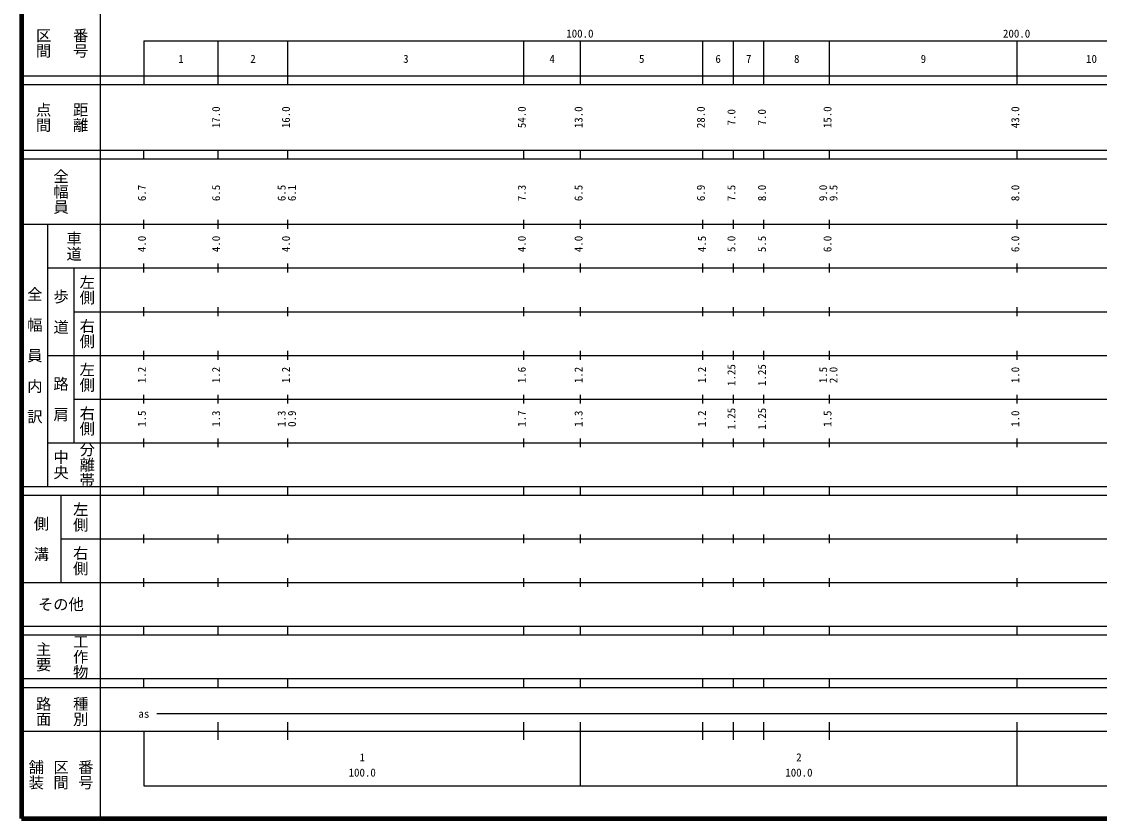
# Model space of a CAD drawing. Units: millimetres on the paper, enlarged 1000 times. Extents: x 40000 to 680000, y 20000 to 380000.
# Drawn here: x 40000 to 286813, y 20000 to 202409 of the extents above; entities that cross this region are included whole.
import ezdxf
from ezdxf.enums import TextEntityAlignment as Align

# ---------------------------------------------------------------- set-up
doc = ezdxf.new("R2010")
doc.units = ezdxf.units.MM
doc.header["$LTSCALE"] = 1000
doc.layers.add('M-TTL', color=2, linetype='Continuous', lineweight=140)
doc.layers.add('M-TTL-BAND', color=7, linetype='Continuous', lineweight=25)
doc.styles.add('@ＭＳ ゴシック', font='')
doc.styles.add('ＭＳ ゴシック', font='')
doc.styles.get('@ＭＳ ゴシック').set_extended_font_data('@MS Gothic')
doc.styles.get('ＭＳ ゴシック').set_extended_font_data('MS Gothic')

msp = doc.modelspace()

# ---------------------------------------------------------------- linework, layer by layer
at = {"layer": 'M-TTL'}
for p, q in [((40000, 380000), (40000, 20000)), ((40000, 20000), (680000, 20000))]:
    msp.add_line(p, q, dxfattribs=at)
at = {"layer": 'M-TTL-BAND'}
for p, q in [((58000, 370000), (58000, 20000)), ((68000, 198000), (68000, 188000)), ((68000, 198000), (579000, 198000)), ((85000, 188000), (85000, 198000)), ((101000, 188000), (101000, 198000)), ((155000, 188000), (155000, 198000)), ((168000, 188000), (168000, 198000)), ((196000, 188000), (196000, 198000)), ((203000, 188000), (203000, 198000)), ((210000, 188000), (210000, 198000)), ((225000, 188000), (225000, 198000)), ((268000, 188000), (268000, 198000)), ((40000, 190000), (579000, 190000)), ((40000, 188000), (579000, 188000)), ((40000, 173000), (579000, 173000)), ((68000, 171000), (68000, 173000)), ((85000, 171000), (85000, 173000)), ((101000, 171000), (101000, 173000)), ((155000, 171000), (155000, 173000)), ((168000, 171000), (168000, 173000)), ((196000, 171000), (196000, 173000)), ((203000, 171000), (203000, 173000)), ((210000, 171000), (210000, 173000)), ((225000, 171000), (225000, 173000)), ((268000, 171000), (268000, 173000)), ((40000, 171000), (579000, 171000)), ((40000, 156000), (579000, 156000)), ((46000, 96000), (46000, 156000)), ((68000, 155000), (68000, 157000)), ((85000, 155000), (85000, 157000)), ((101000, 155000), (101000, 157000)), ((155000, 155000), (155000, 157000)), ((168000, 155000), (168000, 157000)), ((196000, 155000), (196000, 157000)), ((203000, 155000), (203000, 157000)), ((210000, 155000), (210000, 157000)), ((225000, 155000), (225000, 157000)), ((268000, 155000), (268000, 157000)), ((46000, 146000), (579000, 146000)), ((52000, 146000), (52000, 106000)), ((68000, 145000), (68000, 147000)), ((85000, 145000), (85000, 147000)), ((101000, 145000), (101000, 147000)), ((155000, 145000), (155000, 147000)), ((168000, 145000), (168000, 147000)), ((196000, 145000), (196000, 147000)), ((203000, 145000), (203000, 147000)), ((210000, 145000), (210000, 147000)), ((225000, 145000), (225000, 147000)), ((268000, 145000), (268000, 147000)), ((52000, 136000), (579000, 136000)), ((68000, 135000), (68000, 137000)), ((85000, 135000), (85000, 137000)), ((101000, 135000), (101000, 137000)), ((155000, 135000), (155000, 137000)), ((168000, 135000), (168000, 137000)), ((196000, 135000), (196000, 137000)), ((203000, 135000), (203000, 137000)), ((210000, 135000), (210000, 137000)), ((225000, 135000), (225000, 137000)), ((268000, 135000), (268000, 137000)), ((46000, 126000), (579000, 126000)), ((68000, 125000), (68000, 127000)), ((85000, 125000), (85000, 127000)), ((101000, 125000), (101000, 127000)), ((155000, 125000), (155000, 127000)), ((168000, 125000), (168000, 127000)), ((196000, 125000), (196000, 127000)), ((203000, 125000), (203000, 127000)), ((210000, 125000), (210000, 127000)), ((225000, 125000), (225000, 127000)), ((268000, 125000), (268000, 127000)), ((68000, 115000), (68000, 117000)), ((85000, 115000), (85000, 117000)), ((101000, 115000), (101000, 117000)), ((155000, 115000), (155000, 117000)), ((168000, 115000), (168000, 117000)), ((196000, 115000), (196000, 117000)), ((203000, 115000), (203000, 117000)), ((210000, 115000), (210000, 117000)), ((225000, 115000), (225000, 117000)), ((268000, 115000), (268000, 117000)), ((52000, 116000), (579000, 116000)), ((68000, 105000), (68000, 107000)), ((85000, 105000), (85000, 107000)), ((101000, 105000), (101000, 107000)), ((155000, 105000), (155000, 107000)), ((168000, 105000), (168000, 107000)), ((196000, 105000), (196000, 107000)), ((203000, 105000), (203000, 107000)), ((210000, 105000), (210000, 107000)), ((225000, 105000), (225000, 107000)), ((268000, 105000), (268000, 107000)), ((46000, 106000), (579000, 106000)), ((40000, 96000), (579000, 96000)), ((40000, 94000), (579000, 94000)), ((49000, 94000), (49000, 74000)), ((68000, 94000), (68000, 96000)), ((85000, 94000), (85000, 96000)), ((101000, 94000), (101000, 96000)), ((155000, 94000), (155000, 96000)), ((168000, 94000), (168000, 96000)), ((196000, 94000), (196000, 96000)), ((203000, 94000), (203000, 96000)), ((210000, 94000), (210000, 96000)), ((225000, 94000), (225000, 96000)), ((268000, 94000), (268000, 96000)), ((49000, 84000), (579000, 84000)), ((68000, 83000), (68000, 85000)), ((85000, 83000), (85000, 85000)), ((101000, 83000), (101000, 85000)), ((155000, 83000), (155000, 85000)), ((168000, 83000), (168000, 85000)), ((196000, 83000), (196000, 85000)), ((203000, 83000), (203000, 85000)), ((210000, 83000), (210000, 85000)), ((225000, 83000), (225000, 85000)), ((268000, 83000), (268000, 85000)), ((68000, 73000), (68000, 75000)), ((85000, 73000), (85000, 75000)), ((101000, 73000), (101000, 75000)), ((155000, 73000), (155000, 75000)), ((168000, 73000), (168000, 75000)), ((196000, 73000), (196000, 75000)), ((203000, 73000), (203000, 75000)), ((210000, 73000), (210000, 75000)), ((225000, 73000), (225000, 75000)), ((268000, 73000), (268000, 75000)), ((40000, 74000), (579000, 74000)), ((40000, 64000), (579000, 64000)), ((40000, 62000), (579000, 62000)), ((68000, 62000), (68000, 64000)), ((85000, 62000), (85000, 64000)), ((101000, 62000), (101000, 64000)), ((155000, 62000), (155000, 64000)), ((168000, 62000), (168000, 64000)), ((196000, 62000), (196000, 64000)), ((203000, 62000), (203000, 64000)), ((210000, 62000), (210000, 64000)), ((225000, 62000), (225000, 64000)), ((268000, 62000), (268000, 64000)), ((40000, 52000), (579000, 52000)), ((68000, 50000), (68000, 52000)), ((85000, 50000), (85000, 52000)), ((101000, 50000), (101000, 52000)), ((155000, 50000), (155000, 52000)), ((168000, 50000), (168000, 52000)), ((196000, 50000), (196000, 52000)), ((203000, 50000), (203000, 52000)), ((210000, 50000), (210000, 52000)), ((225000, 50000), (225000, 52000)), ((268000, 50000), (268000, 52000)), ((40000, 50000), (579000, 50000)), ((71000, 44000), (338237, 44000)), ((85000, 38000), (85000, 42000)), ((101000, 38000), (101000, 42000)), ((155000, 38000), (155000, 42000)), ((168000, 27500), (168000, 42000)), ((196000, 38000), (196000, 42000)), ((203000, 38000), (203000, 42000)), ((210000, 38000), (210000, 42000)), ((225000, 38000), (225000, 42000)), ((268000, 27500), (268000, 42000)), ((40000, 40000), (579000, 40000)), ((68000, 40000), (68000, 27500)), ((68000, 27500), (579000, 27500))]:
    msp.add_line(p, q, dxfattribs=at)

# ---------------------------------------------------------------- texts
at = {"layer": 'M-TTL-BAND', "style": '@ＭＳ ゴシック'}
for s, p in [('区間', (45000, 197500)), ('番号', (53500, 197500)), ('点間', (45000, 180500)), ('距離', (53500, 180500)), ('全幅員', (49000, 163500)), ('車道', (52000, 151000)), ('左側', (55000, 141000)), ('全\u3000幅\u3000員\u3000内\u3000訳', (43000, 126000)), ('歩\u3000道', (49000, 136000)), ('右側', (55000, 131000)), ('左側', (55000, 121000)), ('路\u3000肩', (49000, 116000)), ('右側', (55000, 111000)), ('中央', (49000, 101000)), ('分離帯', (55000, 101000)), ('左側', (53500, 89000)), ('側\u3000溝', (44500, 84000)), ('右側', (53500, 79000)), ('工作物', (53500, 57000)), ('主要', (45000, 57000)), ('路面', (45000, 44500)), ('種別', (53500, 44500)), ('舗装', (43333, 30000)), ('区間', (49000, 30000)), ('番号', (54667, 30000))]:
    msp.add_text(s, height=2566, rotation=270, dxfattribs=at).set_placement(p, align=Align.MIDDLE_CENTER)
at = {"layer": 'M-TTL-BAND', "style": 'ＭＳ ゴシック'}
for s, p in [('100.0', (167844, 198195)), ('200.0', (267844, 198195)), ('1', (76500, 192405)), ('2', (93000, 192405)), ('3', (128000, 192405)), ('4', (161500, 192405)), ('5', (182000, 192405)), ('6', (199500, 192405)), ('7', (206500, 192405)), ('8', (217500, 192405)), ('9', (246500, 192405)), ('10', (285000, 192405)), ('as', (68000, 42500)), ('1', (118000, 32523)), ('2', (218000, 32523)), ('100.0', (118000, 29033)), ('100.0', (218000, 29033))]:
    msp.add_text(s, height=1833, dxfattribs=at).set_placement(p, align=Align.BOTTOM_CENTER)
for s, p in [('17.0', (86000, 180500)), ('16.0', (102000, 180500)), ('54.0', (156000, 180500)), ('13.0', (169000, 180500)), ('28.0', (197000, 180500)), ('15.0', (226000, 180500)), ('43.0', (269000, 180500)), ('7.0', (204000, 180500)), ('7.0', (211000, 180500)), ('6.7', (69000, 163174)), ('6.5', (86000, 163174)), ('6.5', (101000, 163174)), ('6.1', (103370, 163174)), ('7.3', (156000, 163174)), ('6.5', (169000, 163174)), ('6.9', (197000, 163174)), ('7.5', (204000, 163174)), ('8.0', (211000, 163174)), ('9.0', (225000, 163174)), ('9.5', (227370, 163174)), ('8.0', (269000, 163174)), ('4.0', (69000, 151500)), ('4.0', (86000, 151500)), ('4.0', (102000, 151500)), ('4.0', (156000, 151500)), ('4.0', (169000, 151500)), ('4.5', (197250, 151500)), ('5.0', (204000, 151500)), ('5.5', (211000, 151500)), ('6.0', (226000, 151500)), ('6.0', (269000, 151500)), ('1.25', (204000, 121500)), ('1.25', (211000, 121500)), ('1.2', (69000, 121500)), ('1.2', (86000, 121500)), ('1.2', (102000, 121500)), ('1.6', (156000, 121500)), ('1.2', (169000, 121500)), ('1.2', (197250, 121500)), ('1.5', (225000, 121500)), ('2.0', (227370, 121500)), ('1.0', (269000, 121500)), ('1.25', (204000, 111500)), ('1.25', (211000, 111500)), ('1.5', (69000, 111500)), ('1.3', (86000, 111500)), ('1.3', (101000, 111500)), ('0.9', (103370, 111500)), ('1.7', (156000, 111500)), ('1.3', (169000, 111500)), ('1.2', (197250, 111500)), ('1.5', (226000, 111500)), ('1.0', (269000, 111500))]:
    msp.add_text(s, height=1833, rotation=90, dxfattribs=at).set_placement(p, align=Align.BOTTOM_CENTER)
msp.add_text('その他', height=2566, dxfattribs=at).set_placement((49000, 69000), align=Align.MIDDLE_CENTER)

doc.saveas('drawing.dxf')
